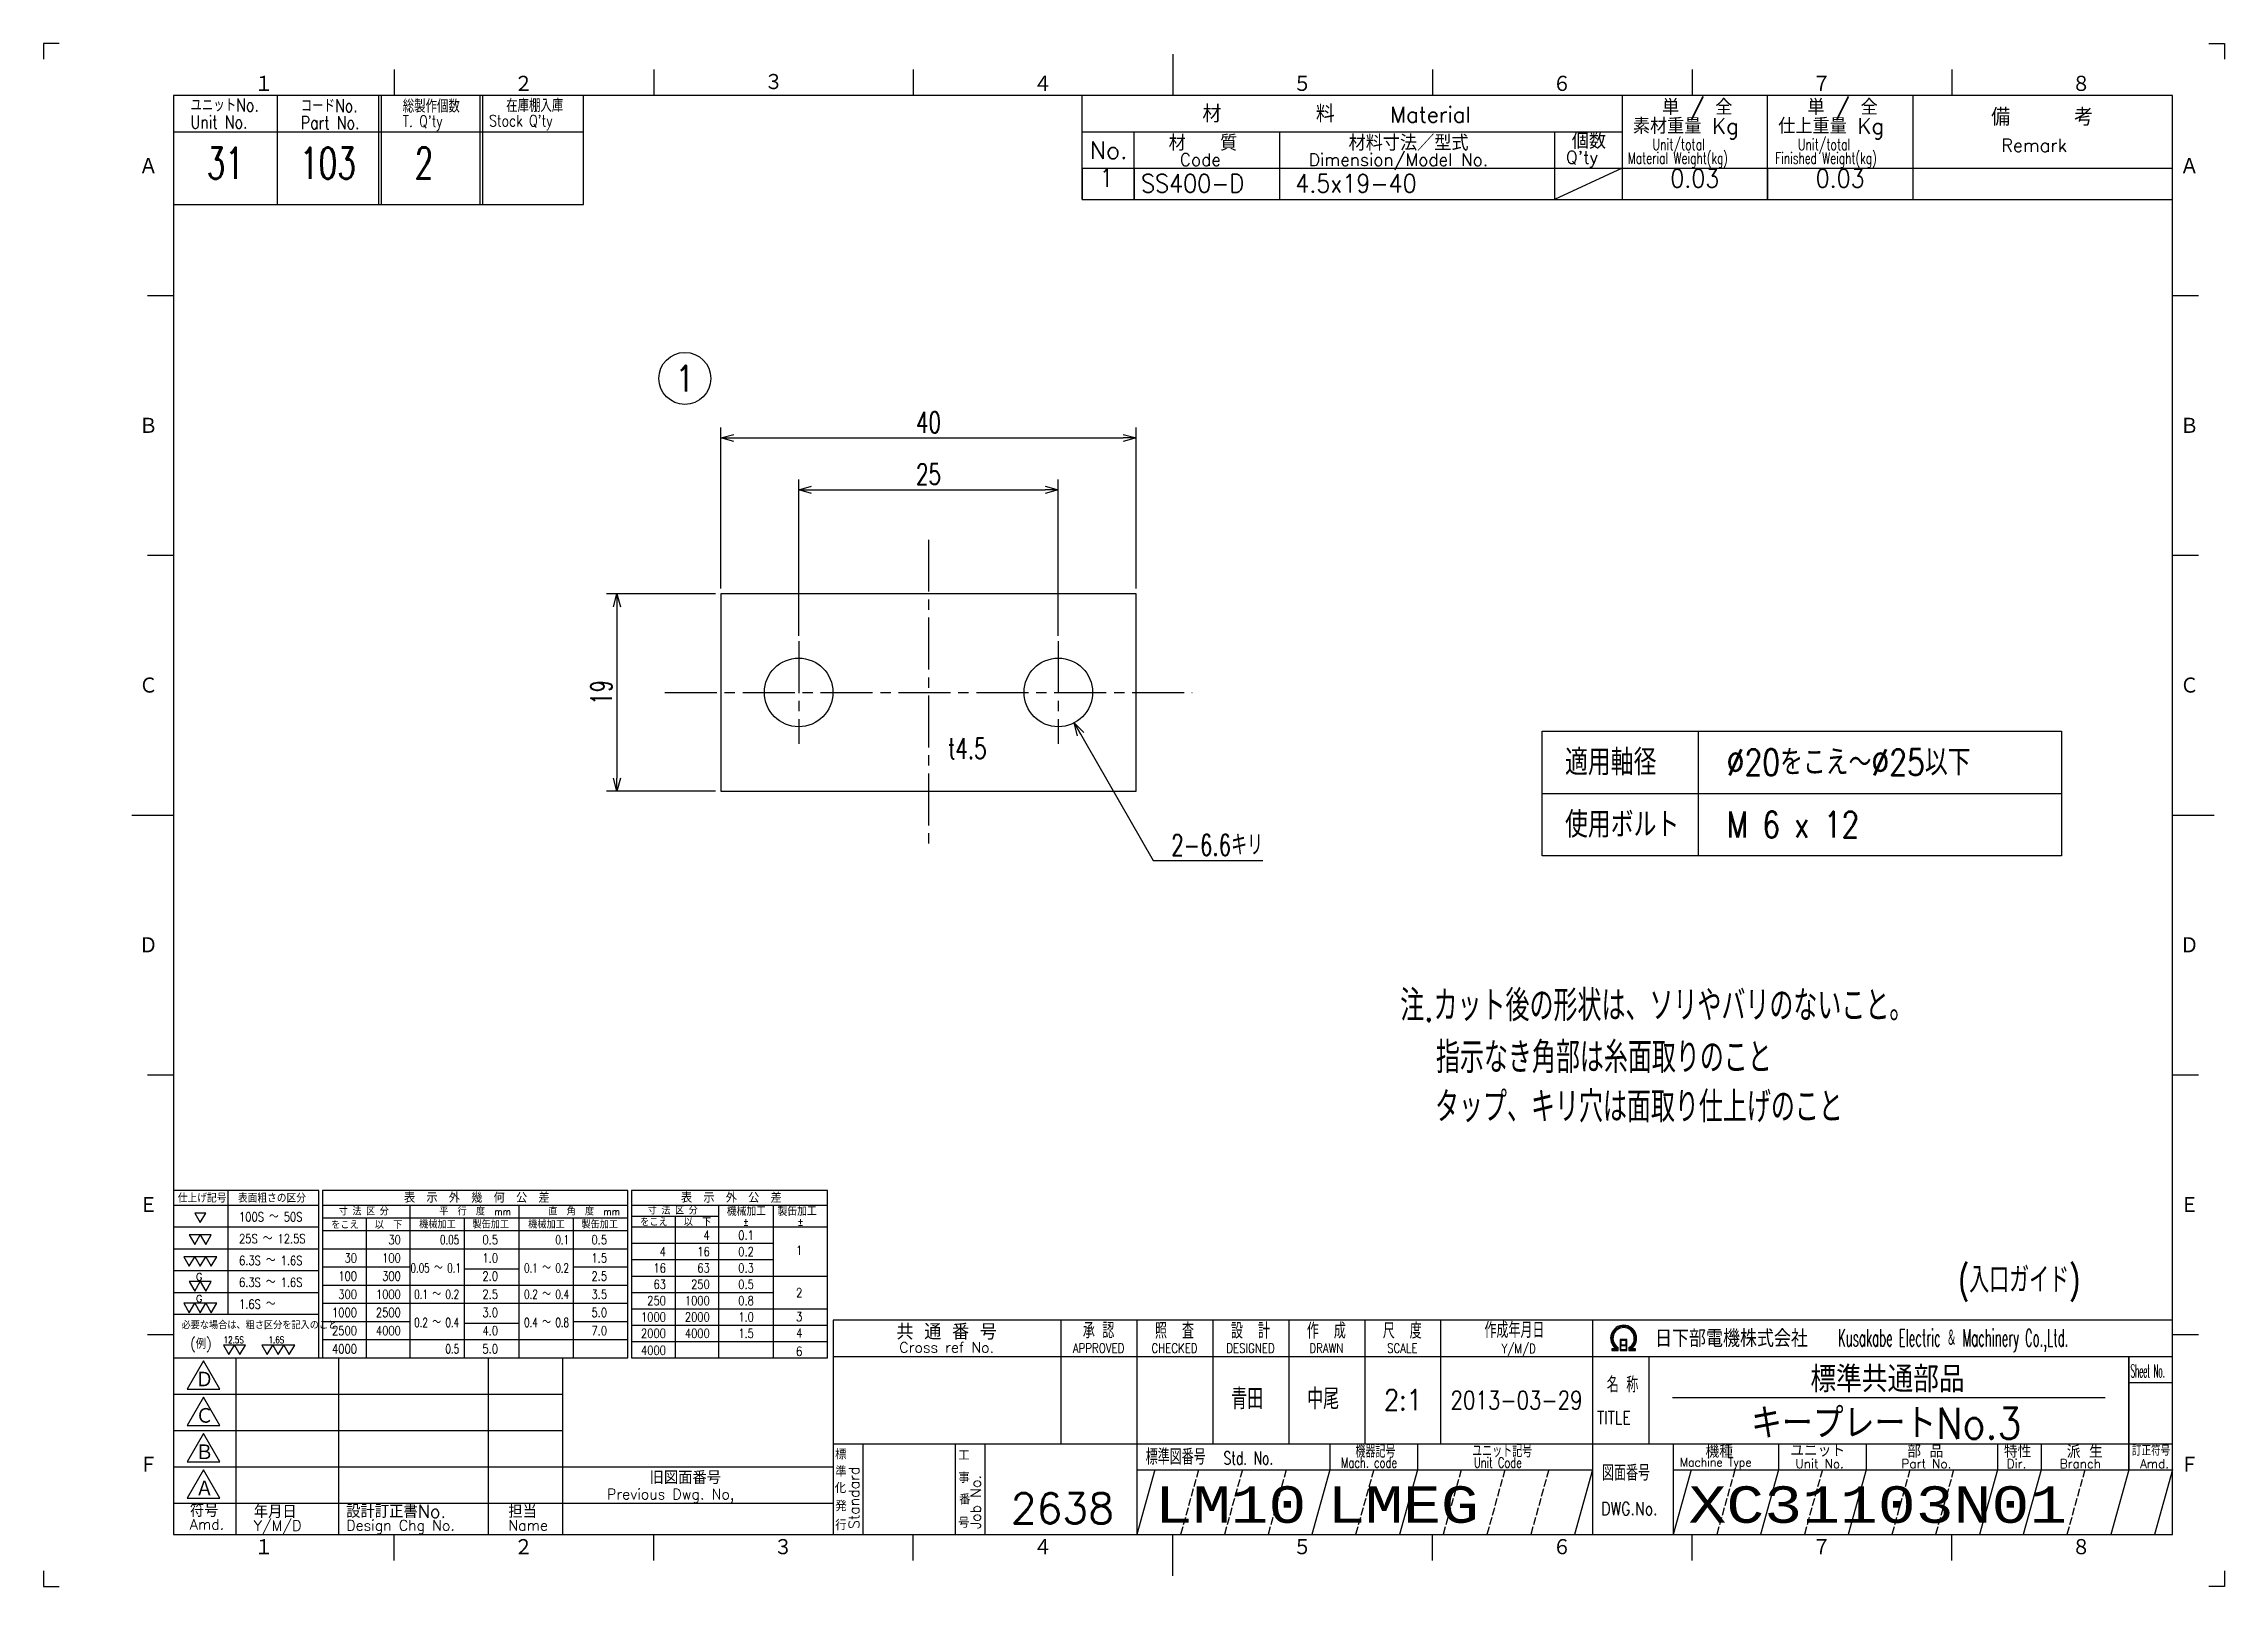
# Model space of a CAD drawing. Extents: x 0 to 210, y 0 to 148.
import ezdxf
from ezdxf.enums import TextEntityAlignment as Align

# ---------------------------------------------------------------- set-up
doc = ezdxf.new("R2010")
doc.units = 0
doc.header["$LTSCALE"] = 0.5
doc.linetypes.add('DASHED', pattern=[3.8, 3, -0.8])
doc.linetypes.add('GEN7', pattern=[15, 10, -1.5, 2, -1.5])
doc.layers.get('0').update_dxf_attribs({"linetype": 'CONTINUOUS'})
doc.layers.get('DEFPOINTS').update_dxf_attribs({"linetype": 'CONTINUOUS'})
for name, color, linetype in [('2', 5, 'CONTINUOUS'), ('4', 3, 'CONTINUOUS'), ('5', 3, 'CONTINUOUS'), ('6', 52, 'CONTINUOUS'), ('7', 4, 'GEN7'), ('RAHM2', 1, 'CONTINUOUS'), ('RAHM3', 52, 'CONTINUOUS')]:
    doc.layers.add(name, color=color, linetype=linetype)
doc.styles.add('DIMENSION', font='monotxt.shx', dxfattribs={"bigfont": 'extfont.shx'})
doc.styles.get("Standard").update_dxf_attribs({"font": 'romans.shx', "width": 0.7, "bigfont": 'extfont.shx'})
doc.dimstyles.new('GEN-ISO', dxfattribs={"dimscale": 0.5, "dimtxt": 4, "dimasz": 2.5, "dimexe": 2, "dimexo": 1, "dimgap": 1, "dimtad": 3, "dimdec": 3, "dimrnd": 0.001, "dimdsep": 46, "dimtxsty": 'Standard', "dimblk": 'OPEN30', "dimcen": 0, "dimclrt": 52, "dimadec": 0, "dimazin": 0, "dimtp": 0.05, "dimtm": 0.05, "dimtfac": 0.6, "dimtdec": 3, "dimtmove": 2, "dimatfit": 3, "dimldrblk": 'OPEN30', "dimfxl": 1, "dimarcsym": 0})

# ---------------------------------------------------------------- blocks, each defined once
blk = doc.blocks.new('GENBALLOON1')
blk.add_circle((0, 0), 5)
at = {"flags": 1}
blk.add_attdef('GEN_PARENT', text='', height=2.5, dxfattribs=at).set_placement((0, 0), align=Align.MIDDLE)
blk.add_attdef('REF_NO', text='', height=3.5).set_placement((0, 0), align=Align.MIDDLE)
at = {"color": 7, "flags": 1}
for tag, p in [('5GENINF', (6.43, 0.96)), ('6GENINF', (6.43, 0.63)), ('7GENINF', (6.43, 0.3)), ('8GENINF', (6.43, -0.04)), ('9GENINF', (6.43, -0.37)), ('3GENINF', (6.43, -2.34)), ('4GENINF', (6.43, -2.67)), ('10GENINF', (6.43, -0.7)), ('11GENINF', (6.43, -1)), ('12GENINF', (6.43, -1.34)), ('13GENINF', (6.43, -1.67)), ('14GENINF', (6.43, -2)), ('15GENINF', (6.43, -3)), ('16GENINF', (6.43, -3.34)), ('17GENINF', (6.43, -3.7)), ('18GENINF', (6.43, -4.04)), ('19GENINF', (6.43, -4.37)), ('20GENINF', (6.43, -4.7)), ('21GENINF', (6.43, -5.04)), ('22GENINF', (6.43, -5.37))]:
    blk.add_attdef(tag, p, '', height=0.2, dxfattribs=at)
blk = doc.blocks.new('_Open30')
at = {"color": 0, "linetype": 'ByBlock', "lineweight": -2}
for p, q in [((-1, 0.27), (0, 0)), ((0, 0), (-1, -0.27)), ((0, 0), (-1, 0))]:
    blk.add_line(p, q, dxfattribs=at)
blk = doc.blocks.new('*D4')
at = {"layer": '5', "color": 0, "lineweight": -2, "transparency": 16777216}
for p, q in [((65.21, 96.05), (65.21, 111.55)), ((105.21, 96.05), (105.21, 111.55)), ((66.46, 110.55), (103.96, 110.55))]:
    blk.add_line(p, q, dxfattribs=at)
at = {"layer": 'DEFPOINTS', "color": 0, "transparency": 16777216}
for p in [(105.21, 110.55), (65.21, 95.55), (105.21, 95.55)]:
    blk.add_point(p, dxfattribs=at)
at = {"layer": '5', "color": 0, "lineweight": -2, "transparency": 16777216, "xscale": 1.25, "yscale": 1.25, "zscale": 1.25, "rotation": 180}
blk.add_blockref('_Open30', (65.21, 110.55), dxfattribs=at)
at = {"layer": '5', "color": 0, "lineweight": -2, "transparency": 16777216, "xscale": 1.25, "yscale": 1.25, "zscale": 1.25}
blk.add_blockref('_Open30', (105.21, 110.55), dxfattribs=at)
at = {"layer": '5', "color": 52, "transparency": 16777216, "insert": (85.21, 112.05), "char_height": 2, "attachment_point": 5}
blk.add_mtext('40', dxfattribs=at)
blk = doc.blocks.new('*D5')
at = {"layer": '5', "color": 0, "lineweight": -2, "transparency": 16777216}
for p, q in [((72.71, 91.49), (72.71, 106.55)), ((73.96, 105.55), (96.46, 105.55)), ((97.71, 91.49), (97.71, 106.55))]:
    blk.add_line(p, q, dxfattribs=at)
at = {"layer": 'DEFPOINTS', "color": 0, "transparency": 16777216}
for p in [(97.71, 105.55), (72.71, 90.99), (97.71, 90.99)]:
    blk.add_point(p, dxfattribs=at)
at = {"layer": '5', "color": 0, "lineweight": -2, "transparency": 16777216, "xscale": 1.25, "yscale": 1.25, "zscale": 1.25, "rotation": 180}
blk.add_blockref('_Open30', (72.71, 105.55), dxfattribs=at)
at = {"layer": '5', "color": 0, "lineweight": -2, "transparency": 16777216, "xscale": 1.25, "yscale": 1.25, "zscale": 1.25}
blk.add_blockref('_Open30', (97.71, 105.55), dxfattribs=at)
at = {"layer": '5', "color": 52, "transparency": 16777216, "insert": (85.21, 107.05), "char_height": 2, "attachment_point": 5}
blk.add_mtext('25', dxfattribs=at)
blk = doc.blocks.new('*D6')
at = {"layer": '5', "color": 0, "lineweight": -2, "transparency": 16777216}
for p, q in [((64.71, 95.55), (54.21, 95.55)), ((55.21, 94.3), (55.21, 77.8)), ((64.71, 76.55), (54.21, 76.55))]:
    blk.add_line(p, q, dxfattribs=at)
at = {"layer": 'DEFPOINTS', "color": 0, "transparency": 16777216}
for p in [(65.21, 95.55), (55.21, 76.55), (65.21, 76.55)]:
    blk.add_point(p, dxfattribs=at)
at = {"layer": '5', "color": 0, "lineweight": -2, "transparency": 16777216, "xscale": 1.25, "yscale": 1.25, "zscale": 1.25}
for p, rotation in [((55.21, 95.55), 90), ((55.21, 76.55), 270)]:
    blk.add_blockref('_Open30', p, dxfattribs=dict(at, rotation=rotation))
at = {"layer": '5', "color": 52, "transparency": 16777216, "insert": (53.71, 86.05), "char_height": 2, "attachment_point": 5, "rotation": 90}
blk.add_mtext('19', dxfattribs=at)
blk = doc.blocks.new('STDBUHIN')
at = {"color": 7}
for p, q in [((0, 0), (0, -6)), ((10, 0), (10, -6)), ((38, 0), (38, -6)), ((91, 0), (91, -6)), ((104, 0), (104, -6)), ((132, 0), (132, -6)), ((160, 0), (160, -6)), ((0, -6), (210, -6))]:
    blk.add_line(p, q, dxfattribs=at)
at = {"layer": 'RAHM3', "color": 7, "width": 0.9}
for tag, p in [('1GENST', (4.710911, -4.609434)), ('4GENST', (96.434633, -4.658422)), ('5GENST', (118, -4.729)), ('6GENST', (146, -4.729))]:
    blk.add_attdef(tag, text='', height=3.5, dxfattribs=at).set_placement(p, align=Align.BOTTOM_CENTER)
at = {"layer": 'RAHM3', "color": 7}
for tag, p, width in [('2GENST', (11.373533, -4.658422), 0.8), ('3GENST', (41.070972, -4.658422), 0.8), ('7GENST', (162.759538, -4.671383), 0.9)]:
    blk.add_attdef(tag, p, '', height=3.5, dxfattribs=dict(at, width=width))
blk = doc.blocks.new('A3S')
at = {"color": 7, "linetype": 'Continuous'}
for p, q in [((45, 287), (45, 266)), ((64.5, 287), (64.5, 266)), ((65, 287), (65, 266)), ((84, 287), (84, 266)), ((84.5, 287), (84.5, 266)), ((200, 267), (200, 287)), ((304, 287), (304, 267)), ((332, 267), (332, 287)), ((360, 287), (360, 267)), ((25, 280), (64.5, 280)), ((64.5, 280), (104, 280)), ((200, 280), (304, 280)), ((210, 267), (210, 280)), ((238, 280), (238, 267)), ((291, 280), (291, 267)), ((200, 273), (410, 273)), ((25, 44), (100, 44)), ((37, 44), (37, 10)), ((56.8, 44), (56.8, 10)), ((85.6, 44), (85.6, 10)), ((100, 10), (100, 44)), ((25, 37), (100, 37)), ((25, 30), (100, 30)), ((25, 23), (100, 23)), ((25, 16), (100, 16)), ((100, 16), (152.05, 16))]:
    blk.add_line(p, q, dxfattribs=at)
at = {"color": 7}
for p, q in [((200, 267), (410, 267)), ((269.05, 44.26), (269.05, 27.42)), ((401.57, 22.42), (401.57, 44.26)), ((100, 23), (152.05, 23))]:
    blk.add_line(p, q, dxfattribs=at)
at = {"color": 7, "linetype": 'Continuous'}
for points in [[(30.79, 43.41), (27.65, 37.97), (33.92, 37.97)], [(30.79, 36.41), (27.65, 30.97), (33.92, 30.97)], [(30.79, 29.41), (27.65, 23.97), (33.92, 23.97)], [(30.79, 22.41), (27.65, 16.97), (33.92, 16.97)]]:
    blk.add_lwpolyline(points, close=True, dxfattribs=at)
at = {"layer": '2', "color": 5, "linetype": 'Continuous'}
for p, q in [((3, 297), (0, 297)), ((0, 297), (0, 294)), ((217.5, 295), (217.5, 287)), ((417, 297), (420, 297)), ((420, 297), (420, 294)), ((67.5, 292), (67.5, 287)), ((117.5, 292), (117.5, 287)), ((167.5, 292), (167.5, 287)), ((267.5, 292), (267.5, 287)), ((317.5, 292), (317.5, 287)), ((367.5, 292), (367.5, 287)), ((104, 266), (104, 287)), ((25, 266), (64.5, 266)), ((64.5, 266), (104, 266)), ((20, 248.5), (25, 248.5)), ((410, 248.5), (415, 248.5)), ((20, 198.5), (25, 198.5)), ((410, 198.5), (415, 198.5)), ((17, 148.5), (25, 148.5)), ((410, 148.5), (418, 148.5)), ((20, 98.5), (25, 98.5)), ((410, 98.5), (415, 98.5)), ((20, 48.5), (25, 48.5)), ((410, 48.5), (415, 48.5)), ((298.3, 44.26), (298.3, 44.26)), ((67.5, 5), (67.5, 10)), ((117.5, 5), (117.5, 10)), ((167.5, 5), (167.5, 10)), ((217.5, 2), (217.5, 10)), ((267.5, 5), (267.5, 10)), ((317.5, 5), (317.5, 10)), ((367.5, 5), (367.5, 10)), ((0, 3), (0, 0)), ((0, 0), (3, 0)), ((420, 0), (417, 0)), ((420, 3), (420, 0))]:
    blk.add_line(p, q, dxfattribs=at)
at = {"layer": '2'}
for p, q in [((410, 287), (25, 287)), ((25, 287), (25, 10)), ((410, 10), (410, 287)), ((25, 10), (410, 10))]:
    blk.add_line(p, q, dxfattribs=at)
at = {"layer": '2', "color": 7, "linetype": 'Continuous'}
for p, q in [((195.93, 51.26), (195.93, 27.42)), ((210.55, 51.26), (210.55, 10)), ((225.18, 51.26), (225.18, 27.42)), ((239.8, 51.26), (239.8, 27.42)), ((254.43, 51.26), (254.43, 27.42)), ((269.05, 51.26), (269.05, 27.42)), ((298.3, 51.26), (298.3, 10)), ((152.05, 44.26), (410, 44.26)), ((309.17, 44.26), (309.17, 27.42)), ((401.57, 39.26), (410, 39.26)), ((152.05, 27.42), (410, 27.42)), ((157.77, 27.42), (157.77, 10)), ((175.59, 27.42), (175.59, 10)), ((181.3, 27.42), (181.3, 10)), ((247.73, 27.42), (247.73, 22.42)), ((264.59, 27.42), (264.59, 22.42)), ((313.83, 27.42), (313.83, 10)), ((334.15, 27.42), (334.15, 22.42)), ((351, 27.42), (351, 22.42)), ((376.29, 27.42), (376.29, 22.42)), ((384.72, 27.42), (384.72, 22.42)), ((210.55, 22.42), (298.3, 22.42)), ((313.83, 22.42), (410, 22.42))]:
    blk.add_line(p, q, dxfattribs=at)
at = {"layer": '2', "color": 3, "linetype": 'Continuous'}
for p, q in [((214.02, 22.42), (210.55, 10)), ((247.73, 22.42), (244.26, 10)), ((264.59, 22.42), (261.12, 10)), ((298.3, 22.42), (294.83, 10)), ((334.15, 22.42), (330.68, 10)), ((351, 22.42), (347.54, 10)), ((376.29, 22.42), (372.82, 10)), ((384.72, 22.42), (381.25, 10)), ((410, 22.42), (406.54, 10))]:
    blk.add_line(p, q, dxfattribs=at)
at = {"layer": '2', "color": 3, "linetype": 'DASHED'}
for p, q in [((222.44, 22.42), (218.98, 10)), ((230.87, 22.42), (227.41, 10)), ((239.3, 22.42), (235.84, 10)), ((256.16, 22.42), (252.69, 10)), ((273.01, 22.42), (269.55, 10)), ((281.44, 22.42), (277.98, 10)), ((289.87, 22.42), (286.41, 10)), ((325.72, 22.42), (322.25, 10)), ((342.57, 22.42), (339.11, 10)), ((359.43, 22.42), (355.97, 10)), ((367.86, 22.42), (364.39, 10)), ((393.14, 22.42), (389.68, 10))]:
    blk.add_line(p, q, dxfattribs=at)
at = {"layer": '2', "color": 5, "linetype": 'Continuous'}
blk.add_lwpolyline([(410, 51.26), (152.05, 51.26), (152.05, 10)], dxfattribs=at)
at = {"layer": '2', "color": 7, "linetype": 'Continuous'}
for points in [[(303.62, 47.51), (303.62, 45.4), (304.92, 45.4), (304.92, 47.51), (303.62, 47.51)], [(303.77, 47.36), (303.77, 46.53), (304.77, 46.53), (304.77, 47.36), (303.77, 47.36)], [(304.77, 46.38), (304.77, 45.55), (303.77, 45.55), (303.77, 46.38), (304.77, 46.38)], [(302.02, 45.4), (303.22, 45.4), (303.22, 46.01)], [(302.02, 45.58), (302.97, 45.58), (302.97, 45.91)], [(305.32, 45.98), (305.32, 45.4), (306.58, 45.4), (306.58, 45.75), (305.85, 45.75), (305.85, 45.8)], [(305.57, 45.87), (305.57, 45.58), (306.58, 45.58)], [(401.57, 44.26), (401.57, 22.42), (398.11, 10)]]:
    blk.add_lwpolyline(points, dxfattribs=at)
at = {"layer": '2', "color": 1, "linetype": 'Continuous'}
blk.add_lwpolyline([(302.72, 45.82), (302.72, 45.75), (302.02, 45.75), (302.02, 45.4)], dxfattribs=at)
at = {"layer": '2', "color": 3, "linetype": 'Continuous'}
blk.add_lwpolyline([(317.29, 22.42), (313.83, 10)], dxfattribs=at)
at = {"layer": '2', "color": 7, "linetype": 'Continuous'}
for radius, start, end in [(2.5, 308.2706, 230.8952), (2.28, 303.9949, 234.4013), (2.06, 299.8294, 238.4756)]:
    blk.add_arc((304.3, 47.76), radius, start, end, dxfattribs=at)
at = {"layer": '5', "color": 3}
blk.add_line((313.73, 36.35), (397.03, 36.35), dxfattribs=at)
at = {"color": 7, "linetype": 'Continuous'}
for s, height, width, p in [('ユニットNo.', 2.5, 0.8, (28.29, 283.92)), ('コードNo.', 2.5, 0.8, (49.52, 283.81)), ('総製作個数', 2.5, 0.8, (69.17, 283.72)), ('在庫棚入庫', 2.5, 0.8, (89.08, 283.82)), ('Unit No.', 2.5, 0.8, (28.29, 280.64)), ('Part No.', 2.5, 0.8, (49.52, 280.53)), ("T. Q'ty", 2.2, 0.8, (69.17, 280.96)), ("Stock Q'ty", 2.2, 0.8, (85.8, 281.06)), ('Unit/total', 2.2, 0.7, (309.86, 276.49)), ('Unit/total', 2.2, 0.7, (337.86, 276.49)), ('Material Weight(kg)', 2.2, 0.68, (305.1, 273.86)), ('Finished Weight(kg)', 2.2, 0.68, (333.46, 273.86))]:
    blk.add_text(s, height=height, dxfattribs=dict(at, width=width)).set_placement(p)
for s, height, p in [('単 / 全', 3, (311.71, 283.26)), ('単 / 全', 3, (339.71, 283.26)), ('材\u3000\u3000\u3000\u3000\u3000料', 3.311, (223.18, 281.82)), ('Material', 3, (259.34, 281.82)), ('素材重量 Kg', 3, (306.08, 279.63)), ('仕上重量 Kg', 3, (334.08, 279.63)), ('備     考', 3.311, (375.08, 281.21)), ('No.', 3.311, (201.5, 274.82)), ('材\u3000\u3000質', 3, (216.68, 276.39)), ('材料寸法／型式', 3, (251.33, 276.39)), ('個数', 3, (294.32, 276.75)), ('Remark', 2.5, (377.03, 276.16)), ('Code', 2.4, (218.82, 273.45)), ('Dimension/Model No.', 2.4, (243.65, 273.45)), ("Q'ty", 2.4, (293.19, 273.93)), ('Ｄ', 3.2, (29.23, 38.2)), ('Ｃ', 3.2, (29.23, 31.2)), ('Ｂ', 3.2, (29.23, 24.2)), ('旧図面番号', 2.5, (116.71, 19.69)), ('Ａ', 3.2, (29.23, 17.2)), ('Previous Dwg. No,', 2, (108.5, 16.75)), ('Amd.', 2, (28.17, 10.93)), ('符号', 2.5, (28.17, 13.37)), ('Y/M/D', 2, (40.49, 10.7)), ('年月日', 2.5, (40.49, 13.14)), ('設計訂正書No.', 2.5, (58.29, 13.18)), ('Design Chg No.', 2, (58.29, 10.75)), ('担当', 2.5, (89.5, 13.18)), ('Name', 2, (89.5, 10.75))]:
    blk.add_text(s, height=height, dxfattribs=at).set_placement(p)
at = {"color": 7}
for tag, height, width, p in [('HEADER12', 3.2, 0.6, (47.21, 19.01)), ('HEADER10', 3.31, 0.9, (71.78, 19.22)), ('HEADER13', 3.31, 0.9, (124.06, 13.08))]:
    blk.add_attdef(tag, text='', height=height, dxfattribs=dict(at, width=width)).set_placement(p, align=Align.MIDDLE)
blk.add_attdef('HEADER11', text='', height=3.5, dxfattribs=at).set_placement((92.66, 19.2), align=Align.MIDDLE)
at = {"layer": '2', "color": 5, "linetype": 'Continuous'}
for s, p in [('１', (40.6, 287.58)), ('２', (90.6, 287.58)), ('４', (190.6, 287.58)), ('５', (240.6, 287.58)), ('６', (290.6, 287.58)), ('７', (340.6, 287.58)), ('８', (390.6, 287.58)), ('Ａ', (18.36, 271.74)), ('Ａ', (411.44, 271.74)), ('Ｂ', (18.36, 221.74)), ('Ｂ', (411.44, 221.74)), ('Ｃ', (18.36, 171.74)), ('Ｃ', (411.44, 171.74)), ('Ｄ', (18.36, 121.74)), ('Ｄ', (411.44, 121.74)), ('Ｅ', (18.36, 71.74)), ('Ｅ', (411.44, 71.74)), ('Ｆ', (18.36, 21.74)), ('Ｆ', (411.44, 21.74)), ('１', (40.6, 5.87)), ('２', (90.6, 5.87)), ('３', (140.6, 5.87)), ('４', (190.6, 5.87)), ('５', (240.6, 5.87)), ('６', (290.6, 5.87)), ('７', (340.6, 5.87)), ('８', (390.6, 5.87))]:
    blk.add_text(s, height=3.31, dxfattribs=at).set_placement(p)
blk.add_text('３', height=3.31, dxfattribs=at).set_placement((140.6, 289.58), align=Align.MIDDLE)
at = {"layer": '2', "color": 7, "linetype": 'Continuous'}
for s, height, p in [('共 通 番 号', 3, (173.93, 49.14)), ('Cross ref No.', 2, (173.93, 46.01))]:
    blk.add_text(s, height=height, dxfattribs=at).set_placement(p, align=Align.MIDDLE)
for s, height, width, p in [('承 認', 3, 0.7, (203.18, 49.35)), ('照  査', 3, 0.7, (217.8, 49.35)), ('設  計', 3, 0.7, (232.43, 49.35)), ('作  成', 3, 0.7, (247.05, 49.35)), ('尺  度', 3, 0.7, (261.67, 49.35)), ('APPROVED', 1.8, 0.8, (203.18, 45.85)), ('CHECKED', 1.8, 0.8, (217.8, 45.85)), ('DESIGNED', 1.8, 0.8, (232.43, 45.85)), ('DRAWN', 1.8, 0.8, (247.05, 45.85)), ('SCALE', 1.8, 0.8, (261.67, 45.85)), ('DWG.No.', 2.5, 0.8, (305.41, 14.96))]:
    blk.add_text(s, height=height, dxfattribs=dict(at, width=width)).set_placement(p, align=Align.MIDDLE)
for s, height, width, p in [('作成年月日', 3, 0.7, (277.49, 47.82)), ('Y/M/D', 1.8, 0.8, (280.79, 44.87)), ('Kusakabe Electric ＆ Machinery Co.,Ltd.', 3.3108, 0.5, (345.56, 46.19)), ('Sheet No.', 2.5, 0.4, (401.94, 40.24)), ('名 称', 3, 0.7, (301.06, 37.33)), ('TITLE', 2.5, 0.8, (299.18, 31.25)), ('標準図番号', 3, 0.7, (212.26, 23.44)), ('Std. No.', 2.5, 0.7, (227.23, 23.44)), ('機器記号', 2.5, 0.7, (252.65, 24.77)), ('ユニット記号', 2.5, 0.7, (275.14, 24.85)), ('訂正符号', 2, 0.8, (402.2, 25.16)), ('Mach. code', 2, 0.7, (249.86, 22.83)), ('Unit Code', 2, 0.7, (275.45, 22.83)), ('図面番号', 3, 0.7, (300.15, 20.37)), ('Machine Type', 1.7, 0.9, (315.15, 23.05))]:
    blk.add_text(s, height=height, dxfattribs=dict(at, width=width)).set_placement(p)
at = {"layer": '2', "color": 7, "linetype": 'Continuous', "width": 0.844147}
blk.add_text('日下部電機株式会社', height=3.311, dxfattribs=at).set_placement((310.35, 46.06), (339.79, 46.06), align=Align.FIT)
at = {"layer": '2', "color": 7, "linetype": 'Continuous'}
for s, height, p in [('標', 2, (152.44, 24.43)), ('工', 2, (176.15, 24.24)), ('機種', 2.4, (320.08, 24.76)), ('ユニット', 2.4, (336.39, 24.96)), ('部 品', 2.4, (358.93, 24.79)), ('特性', 2.4, (377.55, 24.78)), ('派 生', 2.4, (389.65, 24.72)), ('準', 2, (152.47, 21.11)), ('事', 2, (176.17, 19.92)), ('Unit No.', 1.7, (337.39, 22.76)), ('Part No.', 1.7, (357.81, 22.76)), ('Dir.', 1.7, (378.09, 22.76)), ('Branch', 1.7, (388.28, 22.76)), ('Amd.', 1.7, (403.74, 22.76)), ('化', 2, (152.37, 17.95)), ('番', 2, (176.31, 15.76)), ('行', 2, (152.46, 10.82)), ('発', 2, (152.46, 14.47)), ('号', 2, (176.11, 11.28))]:
    blk.add_text(s, height=height, dxfattribs=at).set_placement(p)
for s, p in [('Standard', (157.07, 11.05)), ('Job No.', (180.5, 11.05))]:
    blk.add_text(s, height=2, rotation=90, dxfattribs=at).set_placement(p)
at = {"layer": '2', "color": 5, "width": 0.7}
for tag, p in [('HEADER4', (35, 274)), ('HEADER5', (54.75, 274))]:
    blk.add_attdef(tag, text='', height=6, dxfattribs=at).set_placement(p, align=Align.MIDDLE)
at = {"layer": '2', "color": 7}
blk.add_attdef('HEADER6', text='', height=2.5, dxfattribs=at).set_placement((63.69, 267.1), align=Align.BOTTOM_RIGHT)
for tag, height, width, p in [('HEADER2', 5, 0.9, (355.12, 40.15)), ('GEN-TITLE-SCA', 4, 0.85, (261.79, 35.91)), ('GEN-TITLE-DAT', 3.5, 0.8, (283.67, 35.84)), ('HEADER3', 6, 0.9, (354.89, 31.68))]:
    blk.add_attdef(tag, text='', height=height, dxfattribs=dict(at, width=width)).set_placement(p, align=Align.MIDDLE)
blk.add_attdef('HEADER8', text='', height=5, dxfattribs=at).set_placement((173.99, 35.84), align=Align.MIDDLE)
at = {"layer": '2', "color": 5}
blk.add_attdef('HEADER7', text='', height=5.8, dxfattribs=at).set_placement((206.15, 12.13), align=Align.RIGHT)
at = {"layer": '2', "color": 7, "style": 'DIMENSION', "width": 1.2}
blk.add_attdef('HEADER14', (214.02, 12.24), '', height=7.02, dxfattribs=at)
at = {"layer": '2', "color": 5, "style": 'DIMENSION', "width": 1.2}
for tag, p in [('HEADER13', (247.23, 12.24)), ('GEN-TITLE-DWG', (316.79, 12.24))]:
    blk.add_attdef(tag, p, '', height=7.02, dxfattribs=at)
blk.add_attdef('HEADER9', text='', height=7.02, dxfattribs=at).set_placement((403.89, 15.79), align=Align.MIDDLE)
blk = doc.blocks.new('A$C5EE17A26')
for p, q in [((0, 29.4), (28, 29.4)), ((10.5, 32.2), (10.5, 8.4)), ((28.7, 29.4), (87.5, 29.4)), ((28.7, 26.95), (87.5, 26.95)), ((37.1, 26.95), (37.1, 0)), ((45.5, 29.4), (45.5, 0)), ((56, 26.95), (56, 0)), ((66.5, 29.4), (66.5, 0)), ((77, 26.95), (77, 0)), ((88.2, 29.4), (126, 29.4)), ((88.2, 27.3), (105, 27.3)), ((96.6, 27.3), (96.6, 0)), ((105, 29.4), (105, 0)), ((115.5, 29.4), (115.5, 0)), ((28.7, 24.5), (87.5, 24.5)), ((88.2, 25.2), (126, 25.2)), ((0, 8.4), (28, 8.4))]:
    blk.add_line(p, q)
for points in [[(5.16, 26.02), (6.22, 27.86), (4.1, 27.86), (5.16, 26.02)], [(4.1, 21.82), (5.16, 23.66), (3.04, 23.66), (4.1, 21.82)], [(6.22, 21.82), (7.28, 23.66), (5.16, 23.66), (6.22, 21.82)], [(3.04, 17.62), (4.1, 19.46), (1.98, 19.46), (3.04, 17.62)], [(5.16, 17.62), (6.22, 19.46), (4.1, 19.46), (5.16, 17.62)], [(7.28, 17.62), (8.35, 19.46), (6.22, 19.46), (7.28, 17.62)], [(4.1, 12.86), (5.16, 14.69), (3.04, 14.69), (4.1, 12.86)], [(6.22, 12.86), (7.28, 14.69), (5.16, 14.69), (6.22, 12.86)], [(3.04, 8.66), (4.1, 10.49), (1.98, 10.49), (3.04, 8.66)], [(5.16, 8.66), (6.22, 10.49), (4.1, 10.49), (5.16, 8.66)], [(7.28, 8.66), (8.35, 10.49), (6.22, 10.49), (7.28, 8.66)], [(10.7, 0.61), (11.76, 2.45), (9.63, 2.45), (10.7, 0.61)], [(12.82, 0.61), (13.88, 2.45), (11.76, 2.45), (12.82, 0.61)], [(18.07, 0.61), (19.13, 2.45), (17.01, 2.45), (18.07, 0.61)], [(20.19, 0.61), (21.26, 2.45), (19.13, 2.45), (20.19, 0.61)], [(22.32, 0.61), (23.38, 2.45), (21.26, 2.45), (22.32, 0.61)]]:
    blk.add_lwpolyline(points, close=True)
at = {"layer": '2'}
for points in [[(0, 0), (28, 0), (28, 32.2), (0, 32.2)], [(28.7, 0), (87.5, 0), (87.5, 32.2), (28.7, 32.2)], [(88.2, 0), (126, 0), (126, 32.2), (88.2, 32.2)]]:
    blk.add_lwpolyline(points, close=True, dxfattribs=at)
at = {"layer": '4'}
for p, q in [((0, 25.2), (28, 25.2)), ((0, 21), (28, 21)), ((88.2, 22.05), (115.5, 22.05)), ((28.7, 21), (87.5, 21)), ((28.7, 17.5), (45.5, 17.5)), ((56, 17.15), (66.5, 17.15)), ((77, 17.5), (87.5, 17.5)), ((88.2, 18.9), (115.5, 18.9)), ((0, 16.8), (28, 16.8)), ((28.7, 14), (87.5, 14)), ((88.2, 15.75), (126, 15.75)), ((0, 12.6), (28, 12.6)), ((28.7, 10.5), (87.5, 10.5)), ((88.2, 12.6), (115.5, 12.6)), ((88.2, 9.45), (126, 9.45)), ((28.7, 7), (45.5, 7)), ((56, 6.65), (66.5, 6.65)), ((77, 7), (87.5, 7)), ((88.2, 6.3), (126, 6.3)), ((28.7, 3.5), (87.5, 3.5)), ((88.2, 3.15), (126, 3.15))]:
    blk.add_line(p, q, dxfattribs=at)
at = {"width": 0.9}
for s, height, p in [('仕上げ記号', 1.54, (5.53, 29.91)), ('表面粗さの区分', 1.54, (18.98, 29.91)), ('をこえ', 1.4, (33.04, 24.85)), ('寸 法 区 分', 1.4, (36.67, 27.45)), ('以\u3000下', 1.4, (41.44, 24.85)), ('機械加工', 1.4, (50.85, 24.93)), ('平\u3000行\u3000度\u3000mm', 1.4, (58.11, 27.45)), ('製缶加工', 1.4, (61.11, 24.93)), ('機械加工', 1.4, (71.85, 24.93)), ('直\u3000角\u3000度\u3000mm', 1.4, (79.11, 27.45)), ('製缶加工', 1.4, (82.11, 24.93)), ('をこえ', 1.4, (92.54, 25.38)), ('寸 法 区 分', 1.4, (96.17, 27.62)), ('以\u3000下', 1.4, (100.94, 25.38)), ('機械加工', 1.61, (110.35, 27.35)), ('%%P', 1.4, (110.27, 25.48)), ('製缶加工', 1.61, (120.13, 27.35)), ('%%P', 1.4, (120.77, 25.48))]:
    blk.add_text(s, height=height, dxfattribs=at).set_placement(p, align=Align.CENTER)
for s, p in [('表\u3000示\u3000外\u3000幾\u3000何\u3000公\u3000差', (58.43, 29.86)), ('表\u3000示\u3000外\u3000公\u3000差', (107.45, 29.86))]:
    blk.add_text(s, height=1.96).set_placement(p, align=Align.CENTER)
for s, height, width, p in [('100S ～ 50S', 1.75, 0.8, (12.64, 26.26)), ('25S ～ 12.5S', 1.75, 0.8, (12.64, 22.06)), ('0.1', 1.75, 0.8, (108.79, 22.73)), ('0.2', 1.75, 0.8, (108.79, 19.58)), ('1', 1.75, 0.8, (119.92, 19.81)), ('6.3S ～ 1.6S', 1.75, 0.8, (12.64, 17.86)), ('0.3', 1.75, 0.8, (108.79, 16.43)), ('6.3S ～ 1.6S', 1.75, 0.8, (12.64, 13.66)), ('0.5', 1.75, 0.8, (108.79, 13.28)), ('2', 1.75, 0.8, (119.92, 11.65)), ('1.6S ～ ', 1.75, 0.8, (12.64, 9.46)), ('0.8', 1.75, 0.8, (108.79, 10.13)), ('1.0', 1.75, 0.8, (108.79, 6.98)), ('3', 1.75, 0.8, (119.92, 7.04)), ('必要な場合は、粗さ区分を記入のこと', 1.4, 0.9, (1.56, 5.54)), ('1.5', 1.75, 0.8, (108.79, 3.83)), ('4', 1.75, 0.8, (119.92, 3.89)), ('(例)', 2, 0.9, (3.23, 1.73)), ('12.5S', 1.26, 0.8, (9.67, 2.83)), ('1.6S', 1.26, 0.8, (18.32, 2.83)), ('6', 1.75, 0.8, (119.92, 0.39))]:
    blk.add_text(s, height=height, dxfattribs=dict(width=width)).set_placement(p)
for s, width, p in [('30', 0.8, (43.8, 21.85)), ('0.05', 0.7, (55.02, 21.85)), ('0.5', 0.8, (62.51, 21.85)), ('0.1', 0.7, (76.19, 21.85)), ('0.5', 0.8, (83.51, 21.85)), ('4', 0.8, (94.85, 19.58)), ('16', 0.8, (103.3, 19.58)), ('4', 0.8, (103.3, 22.73)), ('30', 0.8, (35.35, 18.35)), ('100', 0.8, (43.8, 18.35)), ('0.05 ～ 0.1', 0.7, (55.36, 16.42)), ('1.0', 0.8, (62.51, 18.35)), ('0.1 ～ 0.2', 0.7, (76.19, 16.42)), ('1.5', 0.8, (83.51, 18.35)), ('16', 0.8, (94.85, 16.43)), ('63', 0.8, (103.3, 16.43)), ('300', 0.8, (35.35, 11.35)), ('100', 0.8, (35.35, 14.85)), ('1000', 0.8, (43.8, 11.35)), ('300', 0.8, (43.8, 14.85)), ('0.1 ～ 0.2', 0.7, (55.02, 11.35)), ('2.0', 0.8, (62.51, 14.85)), ('2.5', 0.8, (62.51, 11.35)), ('0.2 ～ 0.4', 0.7, (76.19, 11.35)), ('2.5', 0.8, (83.51, 14.85)), ('3.5', 0.8, (83.51, 11.35)), ('63', 0.8, (94.85, 13.28)), ('250', 0.8, (103.3, 13.28)), ('1000', 0.8, (35.35, 7.85)), ('2500', 0.8, (43.8, 7.85)), ('3.0', 0.8, (62.51, 7.85)), ('5.0', 0.8, (83.51, 7.85)), ('1000', 0.8, (94.85, 6.98)), ('250', 0.8, (94.85, 10.13)), ('2000', 0.8, (103.3, 6.98)), ('1000', 0.8, (103.3, 10.13)), ('2500', 0.8, (35.35, 4.35)), ('4000', 0.8, (43.8, 4.35)), ('0.2 ～ 0.4', 0.7, (55.02, 5.93)), ('4.0', 0.8, (62.51, 4.35)), ('0.4 ～ 0.8', 0.7, (76.19, 5.93)), ('7.0', 0.8, (83.51, 4.35)), ('2000', 0.8, (94.85, 3.83)), ('4000', 0.8, (103.3, 3.83)), ('4000', 0.8, (35.35, 0.85)), ('0.5', 0.7, (55.02, 0.85)), ('5.0', 0.8, (62.51, 0.85)), ('4000', 0.8, (94.85, 0.58))]:
    blk.add_text(s, height=1.75, dxfattribs=dict(width=width)).set_placement(p, align=Align.RIGHT)
for p in [(5.6, 14.89), (5.6, 10.69)]:
    blk.add_text('G', height=1.4).set_placement(p, align=Align.RIGHT)

msp = doc.modelspace()

# ---------------------------------------------------------------- linework, layer by layer
for p, q in [((152, 136.5), (145.5, 133.5)), ((159.32, 82.3233), (159.32, 76.3233)), ((144.32, 76.3233), (194.32, 76.3233)), ((159.32, 76.3233), (159.32, 70.3233))]:
    msp.add_line(p, q)
at = {"layer": '2'}
for points in [[(65.2126, 76.5487), (105.2126, 76.5487), (105.2126, 95.5487), (65.2126, 95.5487)], [(144.32, 82.3233), (194.32, 82.3233), (194.32, 70.3233), (144.32, 70.3233)]]:
    msp.add_lwpolyline(points, close=True, dxfattribs=at)
for centre in [(72.7126, 86.0487), (97.7126, 86.0487)]:
    msp.add_circle(centre, 3.3, dxfattribs=at)
at = {"layer": '7'}
for p, q in [((85.2126, 100.7511), (85.2126, 71.3464)), ((72.7126, 90.987), (72.7126, 81.1105)), ((97.7126, 90.987), (97.7126, 81.1105)), ((59.826, 86.0487), (110.5991, 86.0487))]:
    msp.add_line(p, q, dxfattribs=at)

# ---------------------------------------------------------------- block references
at = {"layer": '2'}
ref = msp.add_blockref('A3S', (0, 0), dxfattribs=dict(at, xscale=0.5, yscale=0.5, zscale=0.5))
ref.add_attrib('GEN-TITLE-DWG', 'XC31103N01', (158.395, 6.1178), dxfattribs={"color": 5, "height": 3.5115, "style": 'DIMENSION', "width": 1.2})
ref.add_attrib('GEN-TITLE-DAT', '2013-03-29', dxfattribs={"color": 7, "height": 1.75, "width": 0.8}).set_placement((141.837, 17.9213), align=Align.MIDDLE)
ref.add_attrib('GEN-TITLE-SCA', '2:1', dxfattribs={"color": 7, "height": 2, "width": 0.85}).set_placement((130.8957, 17.9535), align=Align.MIDDLE)
ref.add_attrib('HEADER2', '標準共通部品', dxfattribs={"color": 7, "height": 2.5, "width": 0.9}).set_placement((177.5612, 20.0737), align=Align.MIDDLE)
ref.add_attrib('HEADER3', 'キープレートNo.3', dxfattribs={"color": 7, "height": 3, "width": 0.9}).set_placement((177.4472, 15.8392), align=Align.MIDDLE)
ref.add_attrib('HEADER4', '31', dxfattribs={"color": 5, "height": 3, "width": 0.7}).set_placement((17.502, 137), align=Align.MIDDLE)
ref.add_attrib('HEADER5', '103', dxfattribs={"color": 5, "height": 3, "width": 0.7}).set_placement((27.377, 137), align=Align.MIDDLE)
ref.add_attrib('HEADER7', '2638', dxfattribs={"color": 5, "height": 2.9}).set_placement((103.0752, 6.063), align=Align.RIGHT)
ref.add_attrib('HEADER13', 'LMEG', (123.6148, 6.1178), dxfattribs={"color": 5, "height": 3.5115, "style": 'DIMENSION', "width": 1.2})
ref.add_attrib('HEADER14', 'LM10', (107.0084, 6.1178), dxfattribs={"color": 7, "height": 3.5115, "style": 'DIMENSION', "width": 1.2})
at = {"layer": '5'}
ref = msp.add_blockref('GENBALLOON1', (61.7495, 116.2721), dxfattribs=dict(at, xscale=0.5, yscale=0.5, zscale=0.5))
ref.add_attrib('REF_NO', '1', dxfattribs={"color": 7, "height": 2.5, "width": 0.9}).set_placement((61.7495, 116.2721), align=Align.MIDDLE_CENTER)
at = {"layer": '6', "xscale": 0.5, "yscale": 0.5, "zscale": 0.5}
msp.add_blockref('A$C5EE17A26', (12.5, 22), dxfattribs=at)
at = {"layer": 'RAHM2'}
ref = msp.add_blockref('STDBUHIN', (100, 136.5), dxfattribs=dict(at, xscale=0.5, yscale=0.5, zscale=0.5))
ref.add_attrib('1GENST', '1', dxfattribs={"layer": 'RAHM3', "color": 7, "height": 1.75, "width": 0.9}).set_placement((102.3555, 134.1953), align=Align.BOTTOM_CENTER)
ref.add_attrib('2GENST', 'SS400-D', (105.6868, 134.1708), dxfattribs={"layer": 'RAHM3', "color": 7, "height": 1.75, "width": 0.9})
ref.add_attrib('3GENST', '4.5x19-40', (120.5355, 134.1708), dxfattribs={"layer": 'RAHM3', "color": 7, "height": 1.75, "width": 0.9})
ref.add_attrib('5GENST', '0.03', dxfattribs={"layer": 'RAHM3', "color": 7, "height": 1.75, "width": 0.9}).set_placement((159, 134.1355), align=Align.BOTTOM_CENTER)
ref.add_attrib('6GENST', '0.03', dxfattribs={"layer": 'RAHM3', "color": 7, "height": 1.75, "width": 0.9}).set_placement((173, 134.1355), align=Align.BOTTOM_CENTER)

# ---------------------------------------------------------------- texts
at = {"layer": '5', "color": 52, "char_height": 2, "attachment_point": 4}
for s, insert in [('2-6.6キリ', (108.5877, 71.367)), ('青田', (114.3604, 18.0475)), ('中尾', (121.6727, 18.0475))]:
    msp.add_mtext(s, dxfattribs=dict(at, insert=insert))
at = {"layer": '6', "width": 0.7}
for s, height, p in [('2', 3, (35.7315, 135.5042)), ('指示なき角部は糸面取りのこと', 3, (134.0765, 49.4071)), ('タップ、キリ穴は面取り仕上げのこと', 3, (133.987, 44.6547)), ('(入口ガイド)', 2.5, (184.3761, 28.2589))]:
    msp.add_text(s, height=height, dxfattribs=at).set_placement(p)
at = {"layer": '6', "width": 0.8}
for s, p in [('適用軸径', (146.5082, 79.3233)), ('%%c20をこえ～%%c25以下', (162.0706, 79.3233)), ('使用ボルト', (146.5082, 73.3233)), ('M 6 x 12', (162.0706, 73.3233))]:
    msp.add_text(s, height=2.5, dxfattribs=at).set_placement(p, align=Align.MIDDLE_LEFT)
at = {"layer": '6', "attachment_point": 1}
for s, insert, char_height, width in [('t4.5', (87.0863, 81.6605), 2, 5.692), ('注.カット後の形状は、ソリやバリのないこと。', (130.6361, 57.4016), 3, 73.477)]:
    msp.add_mtext(s, dxfattribs=dict(at, insert=insert, char_height=char_height, width=width))

# ---------------------------------------------------------------- dimensions: what is measured, and where the dimension line sits
at = {"layer": '5'}
for base, p1, p2, picture, middle in [((105.2126, 110.5487), (65.2126, 95.5487), (105.2126, 95.5487), '*D4', (85.2126, 112.0487)), ((97.7126, 105.5487), (72.7126, 90.987), (97.7126, 90.987), '*D5', (85.2126, 107.0487))]:
    dim = msp.add_linear_dim(base=base, p1=p1, p2=p2, dimstyle='GEN-ISO', dxfattribs=at)
    dim.commit()
    dim.dimension.update_dxf_attribs({"geometry": picture, "text_midpoint": middle})
dim = msp.add_linear_dim(base=(55.2126, 76.5487), p1=(65.2126, 95.5487), p2=(65.2126, 76.5487), angle=90, dimstyle='GEN-ISO', dxfattribs=at)
dim.commit()
dim.dimension.update_dxf_attribs({"geometry": '*D6', "text_midpoint": (53.7126, 86.0487)})

# ---------------------------------------------------------------- leaders
at = {"layer": '5', "annotation_type": 0, "has_hookline": 1, "hookline_direction": 0, "text_width": 8.8133}
msp.add_leader([(99.2402, 83.1236), (106.8377, 69.867), (108.0877, 69.867)], dimstyle='GEN-ISO', dxfattribs=at)

doc.saveas('drawing.dxf')
